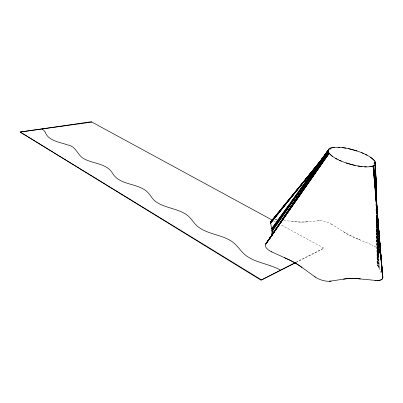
<?xml version="1.0" encoding="UTF-8"?>
<svg xmlns="http://www.w3.org/2000/svg" width="403" height="403" viewBox="0 0 403 403"><rect width="100%" height="100%" fill="white"/><g stroke="black" fill="none" stroke-linecap="round" stroke-linejoin="round"><path stroke-width="0.3" stroke-dasharray="2.02 1.51" d="M381.213 273.078L377.848 265.562A49.554 19.818 21.7 0 1 377.263 259.734L379.51 252.343L379.445 251.049M379.404 252.681L378.991 245.064M377.863 257.678L377.959 257.366M378.523 238.505L379.369 252.797M379.44 252.57L379.5 252.379A11.48 4.629 19.4 0 0 371.773 244.888L371.657 244.838M295.988 262.308L323.775 248.102M296.18 262.393L324.093 248.273L280.397 224.526M307.026 221.831L307.439 221.791M308.27 221.715L308.547 221.69M318.133 220.834L319.09 220.758A10.836 4.332 17.4 0 1 319.67 220.743M306.885 221.841L306.466 221.877A40.763 15.908 15.5 0 1 293.943 221.6L283.475 220.386M292.235 221.408L292.578 221.449M292.749 221.469L293.092 221.504M357.935 239.055L356.217 238.329A35.953 13.616 18.6 0 1 355.199 237.886A42.778 16.049 18.6 0 1 345.442 232.904L343.351 231.614M358.277 239.201L360.347 240.072M273.536 220.799L275.748 221.998M331.432 224.058L343.401 231.649A42.446 15.934 18.6 0 0 356.897 238.621L371.919 244.948A10.297 4.146 19.4 0 1 372.181 245.064M378.472 267.078L378.805 267.794M378.76 238.475L378.84 239.735M379.152 244.757L379.309 247.266M378.679 238.49L378.83 240.999M379.062 244.767L379.404 250.419M374.105 161.991L374.256 164.505M378.216 231.982L378.326 233.856M378.583 238.233L378.805 241.981M378.986 245.105L379.52 252.303M374.17 161.487L374.311 164.001L374.165 161.482M378.593 238.153L378.81 241.921M378.165 232.244L378.311 234.748M378.21 232.294L378.311 234.168M378.553 238.541L379.334 252.908M375.717 204.114L375.787 205.369M375.994 209.142L379.273 268.826L377.546 226.179M377.737 226.476L377.802 227.735M378.034 232.138L379.147 253.517L378.417 238.495M378.115 232.239L378.387 237.871M377.258 220.33L377.309 221.579M377.505 225.962L378.77 254.736L377.898 232.123M377.676 226.466L377.873 231.493M376.755 215.006L376.8 216.265M377.057 220.809L378.523 267.179L376.946 220.663L378.16 266.363L376.86 220.421M376.76 215.137L376.795 216.396M376.926 220.789L378.009 257.21L376.991 220.708M376.75 214.99L376.8 216.869M376.714 215.383L376.84 219.791M376.639 214.819L377.848 265.562L376.614 215.217M376.634 215.131L377.621 258.459L376.604 215.041M376.523 215.137L377.425 259.089L376.548 215.227M376.427 214.98L377.384 264L376.478 215.126M376.452 215.237L377.263 259.734M376.281 208.89L376.296 210.915M376.387 214.819L377.137 262.509M331.931 224.365A10.81 4.317 17.4 0 0 318.582 220.794L306.834 221.846A40.733 15.898 15.5 0 1 293.268 221.529M277.173 219.711A10.977 4.614 16 0 0 274.438 219.811A10.997 4.624 16 0 1 277.103 219.7M378.397 266.902A49.559 19.823 21.7 0 1 377.455 258.988M374.16 164.399L374.004 161.885L374.155 164.399M374.79 164.031L374.73 162.777L374.78 164.031"/><path stroke-width="0.6" d="M376.15 193.062L375.43 164.076L376.13 193.521M375.415 164.117L375.994 192.987M270.635 237.176L270.871 236.803A44.98 19.797 13.9 0 0 272.136 231.559L271.96 230.244M270.665 223.126L271.99 230.395A44.985 19.797 13.9 0 1 270.418 237.493L328.138 151.019M267.486 241.578L328.294 151.785L269.214 239.175L328.153 151.19L270.413 237.468L328.188 151.382L328.274 151.73M272.136 231.559L329.019 149.029L271.944 230.158L328.737 149.311L272.065 230.864M266.615 242.797L328.677 152.621M265.763 243.986L266.04 243.603M328.969 153.085L266.176 243.412L329.11 153.281L328.707 152.677M265.738 244.027L329.12 153.296L266.01 243.639M270.222 237.77L265.794 243.946A11.863 5.37 16.4 0 0 271.939 251.971L288.18 259.386A43.297 21.238 17 0 1 289.263 259.9A52.486 26.079 16.9 0 1 299.701 265.829M329.019 149.029L271.687 228.753L289.127 204.91M290.981 202.377L293.208 199.329M295.807 195.777L297.661 193.244M313.242 171.94L319.549 163.316M329.941 149.11L330.682 148.097L334.586 147.327M376.352 203.067L375.052 164.721L375.359 164.243L376.07 193.193L375.561 162.983L376.014 193.299M326.37 153.498L270.685 223.252L270.811 223.932M329.896 149.08L330.813 148.047L330.027 149.024M324.244 156.324L270.625 222.914L324.123 156.364M324.239 156.288L270.599 222.587L324.088 156.696M324.052 156.681L270.7 221.962L314.814 168.182M315.609 167.21L316.405 166.243M318.788 163.336L324.355 156.55L317.176 165.255M270.987 221.398L316.375 166.222M295.434 262.59L261.532 279.924L20.15 132.028L91.254 121.726L272.655 220.32M295.621 262.675L261.013 280.186L20.15 132.028L91.904 122.079M374.024 173.33L373.611 165.789L381.349 263.018L379.409 239.201M373.566 165.809L382.538 275.99L373.46 165.86L379.309 237.946M331.049 281.062L330.072 281.198A12.664 5.838 19 0 1 329.387 281.254M343.502 279.143L344.59 278.977A55.297 25.752 22.3 0 1 358.549 278.755L375.536 280.433A12.448 5.365 20.5 0 0 382.492 275.884L382.371 275.617M369.828 166.736L373.369 165.9L382.694 276.413L373.113 166.001L382.845 277.224M366.357 166.882L364.514 166.817M338.046 147.261L339.759 147.352M375.601 280.443L375.037 280.387M360.07 278.901L360.453 278.936M359.501 278.846L359.879 278.881M362.146 166.615L357.919 166.011M342.006 147.558L345.981 148.148M348.464 148.642L357.134 151.019M355.265 165.492L346.006 162.913M270.761 265.864C262.801 263.008 254.253 261.22 247.16 256.389C241.986 253.029 238.939 247.477 234.39 243.447C223.589 234.037 207.333 235.196 196.674 225.604C192.956 222.053 190.584 217.187 186.136 214.396C180.015 210.371 172.691 208.925 165.875 206.517C160.757 204.789 155.447 202.487 152.143 198.009C149.568 194.241 146.702 190.412 142.395 188.523C132.708 183.315 118.925 183.823 112.674 173.492C107.067 163.638 94.206 163.9 85.063 159.336C77.457 156.268 76.535 145.936 67.377 144.873C59.498 141.876 48.441 141.186 45.126 131.983M361.546 152.646L363.441 153.447M341.366 161.155L339.402 160.293M286.352 258.55L287.082 258.882M284.523 257.713L285.984 258.383M271.965 251.986L271.788 251.905A10.669 4.836 16.4 0 1 271.521 251.779M365.597 154.45L367.168 155.251M337.2 159.22L335.618 158.374M370.443 157.19L374.599 160.847M299.696 265.829L301.958 267.411M315.342 277.123L301.902 267.37A52.032 25.837 16.9 0 0 287.455 259.053M332.42 156.349L329.196 153.392M375.203 161.82L375.49 162.59L376.105 193.294M382.492 275.884L382.518 275.939A12.422 5.355 20.5 0 1 376.694 280.503M376.19 197.042L376.306 198.926M376.619 203.948L376.891 208.341L376.609 204.583M377.007 210.225L377.238 213.993M377.394 216.502L377.515 218.386M376.266 198.931L376.185 197.677L376.306 203.319M376.991 210.86L377.183 214.003M376.211 197.117L376.326 198.996M376.588 203.389L376.86 208.86M377.001 210.285L377.228 214.048M377.415 217.187L377.49 218.441M376.2 196.679L376.347 199.193M376.598 203.591L376.891 208.618M376.996 210.502L377.178 213.645M377.399 217.413L377.47 218.673M376.291 199.057L376.185 197.178L376.377 203.429M376.609 204.689L376.82 208.447M376.996 211.58L377.143 214.084M376.2 195.44L376.402 199.188M376.609 202.936L376.916 208.558M377.017 210.431L377.188 213.555M374.201 176.469L374.301 178.353M376.195 196.926L376.291 198.81M376.588 204.472L376.785 208.245M377.017 212.643L377.082 213.902M375.798 184.68L376.956 208.462M377.017 209.711L377.228 214.094M375.798 187.173L376.019 192.181M376.211 196.558L376.513 203.439M376.593 205.318L376.734 208.442M375.052 164.721L376.83 208.623M375.395 167.421L377.193 213.902M376.498 203.258L375.269 164.409L376.09 193.359M376.598 206.391L376.659 208.275M375.4 169.3L375.661 178.091M375.792 182.488L376.11 193.163M376.407 203.208L376.2 196.301L376.362 203.203M376.503 203.087L375.359 162.182L375.747 178.544M376.604 206.865L376.659 208.754M376.2 194.941L376.422 203.087M376.206 196.649L376.372 203.54M376.195 198.226L376.316 203.258M376.135 193.158L375.435 162.389L376.07 193.158M375.803 181.063L376.085 193.017M376.206 198.049L376.321 203.087M376.276 203.203L376.195 199.435L376.261 203.208M375.49 162.59L376.049 193.299M376.2 201.45L376.236 203.329M270.745 265.909A31.958 16.009 16.9 0 1 280.619 270.146M42.058 129.005A24.301 8.473 6.2 0 1 45.05 131.977M314.763 276.715A12.629 5.823 19 0 0 330.677 281.123L344.182 279.037A55.251 25.732 22.3 0 1 359.3 278.826M381.737 268.04L381.434 264.277L381.747 268.035M382.089 272.428L381.837 269.295L382.094 272.428M338.263 159.749A24.598 7.345 16.1 0 0 375.49 163.905A24.598 7.345 16.1 0 0 341.82 147.543A24.598 7.345 16.1 0 0 338.263 159.749M272.312 220.391A10.977 4.614 16 0 0 270.635 222.96A10.997 4.624 16 0 1 272.357 220.37"/></g></svg>
